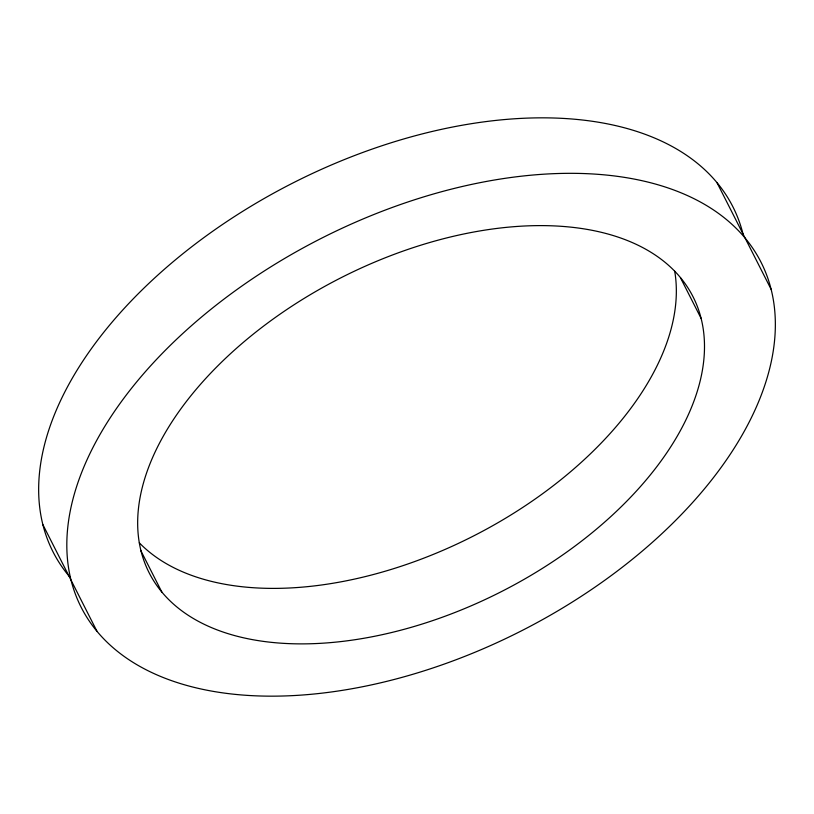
<?xml version="1.0" encoding="UTF-8"?>
<svg xmlns="http://www.w3.org/2000/svg" width="814" height="814" viewBox="0 0 814 814"><rect width="100%" height="100%" fill="white"/><g stroke="black" fill="none" stroke-linecap="round" stroke-linejoin="round"><path stroke-width="1.22" d="M716.971 182.611L771.143 289.387A381.206 220.289 -26.9 0 1 293.193 695.594A381.206 220.289 -26.9 0 1 198.901 319.251A381.206 220.289 -26.9 0 1 771.143 289.387M680.443 277.696L701.129 318.457A304.965 176.231 -26.9 0 1 318.762 643.426A304.965 176.231 -26.9 0 1 243.335 342.348A304.965 176.231 -26.9 0 1 701.129 318.457M140.578 550.152L161.844 592.053M42.857 524.613L97.029 631.389M70.411 577.706A381.206 220.289 -26.9 0 1 291.463 183.72A381.206 220.289 -26.9 0 1 742.989 233.903M674.704 271.215A304.965 176.231 -26.9 0 1 472.659 536.416A304.965 176.231 -26.9 0 1 139.316 542.826"/></g></svg>
